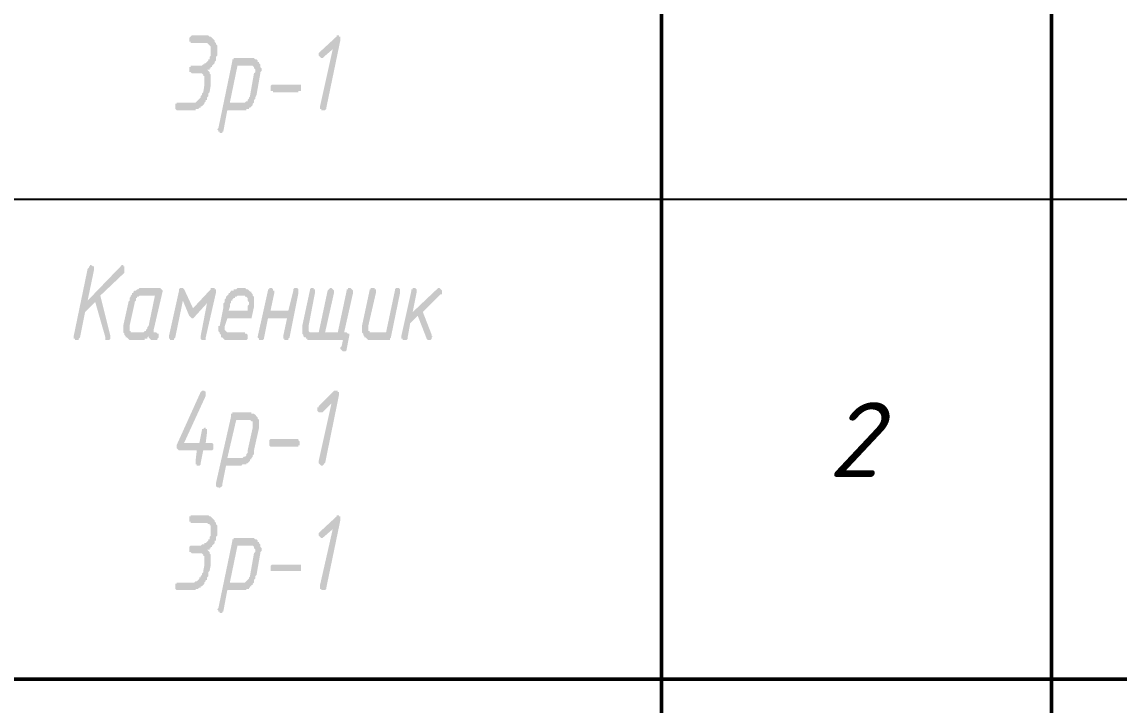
# Model space of a CAD drawing. Header units: millimetres. Extents: x 2279 to 5236, y 896 to 2828.
# Drawn here: x 5089.05 to 5125.62, y 1867.57 to 1890.35 of the extents above; entities that cross this region are included whole.
import ezdxf

# ---------------------------------------------------------------- set-up
doc = ezdxf.new("R2010")
doc.units = ezdxf.units.MM
doc.layers.add('PDF _!!ТОНКАЯ', color=7, linetype='Continuous')
doc.layers.add('PDF _Текст', color=7, linetype='Continuous')
doc.styles.add('PDF ISOCPEUR Italic', font='isocpeui.ttf')

msp = doc.modelspace()

# ---------------------------------------------------------------- hatches: boundary and pattern name
at = {"layer": 'PDF _!!ТОНКАЯ', "transparency": 33554559}
for points in [[(5095.218, 1888.763), (5095.26, 1888.72), (5095.26, 1888.72), (5095.303, 1888.678), (5095.303, 1888.678), (5095.303, 1888.636), (5095.345, 1888.593), (5095.345, 1888.551), (5095.345, 1888.509), (5095.345, 1888.466), (5095.345, 1888.424), (5095.345, 1888.424), (5095.345, 1888.382), (5095.345, 1888.339), (5095.345, 1888.297), (5095.345, 1888.255), (5095.303, 1888.001), (5095.26, 1887.958), (5095.26, 1887.958), (5095.26, 1887.916), (5095.26, 1887.874), (5095.218, 1887.831), (5095.218, 1887.789), (5095.218, 1887.747), (5095.176, 1887.747), (5095.176, 1887.704), (5095.133, 1887.662), (5095.133, 1887.662), (5095.133, 1887.62), (5095.091, 1887.577), (5095.091, 1887.577), (5095.049, 1887.535), (5095.006, 1887.535), (5095.006, 1887.493), (5094.964, 1887.493), (5094.964, 1887.493), (5094.922, 1887.45), (5094.922, 1887.45), (5094.879, 1887.45), (5094.837, 1887.45), (5094.837, 1887.408), (5094.795, 1887.408), (5094.752, 1887.408), (5094.752, 1887.408), (5094.71, 1887.408), (5094.668, 1887.408), (5094.625, 1887.408), (5094.625, 1887.408), (5094.244, 1887.408), (5094.202, 1887.408), (5094.202, 1887.408), (5094.16, 1887.45), (5094.16, 1887.45), (5094.16, 1887.493), (5094.16, 1887.535), (5094.16, 1887.577), (5094.16, 1887.577), (5094.16, 1887.62), (5094.202, 1887.62), (5094.202, 1887.662), (5094.244, 1887.662), (5094.668, 1887.662), (5094.71, 1887.662), (5094.752, 1887.662), (5094.795, 1887.662), (5094.795, 1887.662), (5094.837, 1887.662), (5094.879, 1887.704), (5094.879, 1887.704), (5094.922, 1887.747), (5094.922, 1887.747), (5094.964, 1887.789), (5094.964, 1887.789), (5095.006, 1887.831), (5095.006, 1887.874), (5095.049, 1887.916), (5095.049, 1887.916), (5095.049, 1887.958), (5095.091, 1888.001), (5095.091, 1888.001), (5095.133, 1888.255), (5095.133, 1888.297), (5095.133, 1888.339), (5095.133, 1888.382), (5095.133, 1888.424), (5095.133, 1888.466), (5095.133, 1888.466), (5095.133, 1888.509), (5095.133, 1888.551), (5095.091, 1888.551), (5095.091, 1888.593), (5095.091, 1888.593), (5095.049, 1888.636), (5095.006, 1888.636), (5095.006, 1888.636), (5094.964, 1888.636), (5094.922, 1888.636), (5094.922, 1888.636), (5094.71, 1888.636), (5094.71, 1888.636), (5094.668, 1888.678), (5094.625, 1888.678), (5094.625, 1888.72), (5094.625, 1888.72), (5094.625, 1888.763), (5094.625, 1888.805), (5094.625, 1888.847), (5094.668, 1888.847), (5094.668, 1888.89), (5094.71, 1888.89), (5094.71, 1888.89), (5094.964, 1888.89), (5095.006, 1888.89), (5095.006, 1888.89), (5095.049, 1888.89), (5095.091, 1888.932), (5095.091, 1888.932), (5095.133, 1888.932), (5095.133, 1888.974), (5095.176, 1888.974), (5095.218, 1889.017), (5095.218, 1889.017), (5095.26, 1889.059), (5095.26, 1889.101), (5095.303, 1889.101), (5095.303, 1889.144), (5095.303, 1889.186), (5095.345, 1889.228), (5095.345, 1889.228), (5095.345, 1889.271), (5095.345, 1889.313), (5095.345, 1889.355), (5095.345, 1889.398), (5095.345, 1889.44), (5095.345, 1889.44), (5095.345, 1889.482), (5095.345, 1889.525), (5095.345, 1889.525), (5095.303, 1889.567), (5095.303, 1889.567), (5095.26, 1889.609), (5095.26, 1889.609), (5095.218, 1889.652), (5095.176, 1889.652), (5095.176, 1889.652), (5095.133, 1889.652), (5095.133, 1889.652), (5094.71, 1889.652), (5094.71, 1889.652), (5094.668, 1889.652), (5094.668, 1889.694), (5094.625, 1889.694), (5094.625, 1889.736), (5094.625, 1889.779), (5094.625, 1889.821), (5094.625, 1889.821), (5094.668, 1889.863), (5094.668, 1889.863), (5094.71, 1889.906), (5094.71, 1889.906), (5095.176, 1889.906), (5095.218, 1889.906), (5095.218, 1889.906), (5095.26, 1889.906), (5095.303, 1889.863), (5095.303, 1889.863), (5095.345, 1889.863), (5095.387, 1889.821), (5095.387, 1889.821), (5095.43, 1889.779), (5095.43, 1889.779), (5095.472, 1889.736), (5095.472, 1889.736), (5095.472, 1889.694), (5095.514, 1889.652), (5095.514, 1889.652), (5095.514, 1889.609), (5095.557, 1889.567), (5095.557, 1889.525), (5095.557, 1889.482), (5095.557, 1889.44), (5095.557, 1889.398), (5095.557, 1889.398), (5095.557, 1889.355), (5095.557, 1889.313), (5095.557, 1889.271), (5095.557, 1889.271), (5095.557, 1889.228), (5095.514, 1889.186), (5095.514, 1889.144), (5095.514, 1889.101), (5095.514, 1889.059), (5095.472, 1889.017), (5095.472, 1889.017), (5095.472, 1888.974), (5095.43, 1888.932), (5095.43, 1888.932), (5095.387, 1888.89), (5095.387, 1888.847), (5095.345, 1888.847), (5095.345, 1888.805), (5095.303, 1888.805), (5095.303, 1888.763), (5095.26, 1888.763), (5095.26, 1888.763), (5095.218, 1888.763)], [(5099.409, 1889.44), (5099.113, 1889.186), (5099.07, 1889.144), (5099.07, 1889.144), (5099.028, 1889.144), (5099.028, 1889.144), (5098.986, 1889.186), (5098.986, 1889.186), (5098.943, 1889.228), (5098.943, 1889.271), (5098.943, 1889.271), (5098.943, 1889.313), (5098.986, 1889.355), (5098.986, 1889.355), (5099.536, 1889.863), (5099.536, 1889.906), (5099.578, 1889.906), (5099.578, 1889.906), (5099.621, 1889.906), (5099.621, 1889.863), (5099.663, 1889.863), (5099.663, 1889.821), (5099.663, 1889.821), (5099.663, 1889.779), (5099.663, 1889.736), (5099.663, 1889.736), (5099.197, 1887.493), (5099.197, 1887.45), (5099.155, 1887.408), (5099.155, 1887.408), (5099.113, 1887.408), (5099.113, 1887.408), (5099.07, 1887.408), (5099.028, 1887.408), (5099.028, 1887.45), (5098.986, 1887.45), (5098.986, 1887.493), (5098.986, 1887.535), (5098.986, 1887.535), (5098.986, 1887.535)], [(5098.266, 1888.001), (5097.419, 1888.001), (5097.419, 1888.043), (5097.377, 1888.043), (5097.335, 1888.043), (5097.335, 1888.085), (5097.335, 1888.128), (5097.335, 1888.128), (5097.335, 1888.17), (5097.335, 1888.212), (5097.377, 1888.255), (5097.377, 1888.255), (5097.419, 1888.255), (5097.419, 1888.255), (5098.266, 1888.255), (5098.308, 1888.255), (5098.308, 1888.255), (5098.351, 1888.255), (5098.351, 1888.212), (5098.351, 1888.17), (5098.351, 1888.128), (5098.351, 1888.128), (5098.351, 1888.085), (5098.351, 1888.043), (5098.308, 1888.043), (5098.266, 1888.043), (5098.266, 1888.001)], [(5091.492, 1881.015), (5091.154, 1880.677), (5090.984, 1879.83), (5090.942, 1879.788), (5090.942, 1879.745), (5090.9, 1879.745), (5090.9, 1879.745), (5090.857, 1879.745), (5090.857, 1879.745), (5090.815, 1879.745), (5090.815, 1879.788), (5090.773, 1879.788), (5090.773, 1879.83), (5090.773, 1879.83), (5090.773, 1879.872), (5090.773, 1879.872), (5091.238, 1882.116), (5091.281, 1882.158), (5091.281, 1882.201), (5091.323, 1882.201), (5091.323, 1882.243), (5091.365, 1882.243), (5091.365, 1882.243), (5091.408, 1882.201), (5091.45, 1882.201), (5091.45, 1882.158), (5091.45, 1882.158), (5091.45, 1882.116), (5091.45, 1882.074), (5091.45, 1882.074), (5091.238, 1881.058), (5092.339, 1882.201), (5092.339, 1882.201), (5092.381, 1882.243), (5092.381, 1882.243), (5092.424, 1882.243), (5092.424, 1882.201), (5092.466, 1882.201), (5092.466, 1882.158), (5092.466, 1882.158), (5092.466, 1882.116), (5092.466, 1882.074), (5092.466, 1882.031), (5092.466, 1881.989), (5091.662, 1881.227), (5092, 1879.872), (5092, 1879.872), (5092, 1879.872), (5092, 1879.83), (5092, 1879.788), (5091.958, 1879.745), (5091.958, 1879.745), (5091.916, 1879.745), (5091.916, 1879.745), (5091.873, 1879.745), (5091.831, 1879.745), (5091.831, 1879.788), (5091.831, 1879.788), (5091.831, 1879.83)], [(5095.218, 1880.973), (5094.795, 1880.507), (5094.795, 1880.507), (5094.752, 1880.465), (5094.71, 1880.465), (5094.71, 1880.465), (5094.668, 1880.507), (5094.668, 1880.507), (5094.625, 1880.55), (5094.414, 1881.058), (5094.16, 1879.83), (5094.117, 1879.788), (5094.117, 1879.745), (5094.117, 1879.745), (5094.075, 1879.745), (5094.033, 1879.745), (5094.033, 1879.745), (5093.99, 1879.745), (5093.99, 1879.788), (5093.948, 1879.788), (5093.948, 1879.83), (5093.948, 1879.83), (5093.948, 1879.872), (5093.948, 1879.872), (5094.287, 1881.396), (5094.287, 1881.439), (5094.287, 1881.439), (5094.329, 1881.481), (5094.371, 1881.481), (5094.371, 1881.481), (5094.414, 1881.481), (5094.414, 1881.481), (5094.456, 1881.439), (5094.456, 1881.439), (5094.752, 1880.804), (5095.345, 1881.439), (5095.345, 1881.481), (5095.387, 1881.481), (5095.387, 1881.481), (5095.43, 1881.481), (5095.472, 1881.481), (5095.472, 1881.439), (5095.514, 1881.439), (5095.514, 1881.396), (5095.514, 1881.354), (5095.514, 1881.312), (5095.514, 1881.312), (5095.176, 1879.83), (5095.176, 1879.788), (5095.176, 1879.745), (5095.133, 1879.745), (5095.091, 1879.745), (5095.091, 1879.745), (5095.049, 1879.745), (5095.049, 1879.745), (5095.006, 1879.788), (5095.006, 1879.788), (5095.006, 1879.83), (5095.006, 1879.83), (5095.006, 1879.872), (5095.006, 1879.872)], [(5097.885, 1880.465), (5097.25, 1880.465), (5097.123, 1879.83), (5097.123, 1879.788), (5097.081, 1879.745), (5097.081, 1879.745), (5097.038, 1879.745), (5097.038, 1879.745), (5096.996, 1879.745), (5096.954, 1879.745), (5096.954, 1879.788), (5096.954, 1879.788), (5096.911, 1879.83), (5096.911, 1879.83), (5096.911, 1879.872), (5096.911, 1879.872), (5097.25, 1881.396), (5097.25, 1881.439), (5097.292, 1881.439), (5097.292, 1881.481), (5097.335, 1881.481), (5097.335, 1881.481), (5097.377, 1881.481), (5097.419, 1881.439), (5097.419, 1881.439), (5097.419, 1881.396), (5097.462, 1881.396), (5097.462, 1881.354), (5097.462, 1881.312), (5097.462, 1881.312), (5097.335, 1880.719), (5097.927, 1880.719), (5098.097, 1881.396), (5098.097, 1881.439), (5098.097, 1881.439), (5098.139, 1881.481), (5098.139, 1881.481), (5098.181, 1881.481), (5098.224, 1881.481), (5098.224, 1881.481), (5098.266, 1881.439), (5098.266, 1881.439), (5098.266, 1881.396), (5098.266, 1881.354), (5098.266, 1881.312), (5098.266, 1881.312), (5097.97, 1879.83), (5097.927, 1879.788), (5097.927, 1879.745), (5097.885, 1879.745), (5097.885, 1879.745), (5097.843, 1879.745), (5097.843, 1879.745), (5097.8, 1879.745), (5097.8, 1879.788), (5097.758, 1879.788), (5097.758, 1879.83), (5097.758, 1879.83), (5097.758, 1879.872), (5097.758, 1879.872)], [(5099.748, 1879.745), (5098.689, 1879.745), (5098.647, 1879.745), (5098.647, 1879.745), (5098.605, 1879.745), (5098.562, 1879.745), (5098.562, 1879.788), (5098.52, 1879.788), (5098.52, 1879.83), (5098.478, 1879.83), (5098.478, 1879.83), (5098.435, 1879.872), (5098.435, 1879.915), (5098.435, 1879.915), (5098.393, 1879.957), (5098.393, 1879.999), (5098.393, 1880.042), (5098.393, 1880.084), (5098.393, 1880.126), (5098.393, 1880.126), (5098.393, 1880.169), (5098.393, 1880.211), (5098.393, 1880.211), (5098.647, 1881.396), (5098.647, 1881.439), (5098.647, 1881.439), (5098.689, 1881.481), (5098.732, 1881.481), (5098.732, 1881.481), (5098.774, 1881.481), (5098.774, 1881.439), (5098.816, 1881.439), (5098.816, 1881.396), (5098.816, 1881.396), (5098.816, 1881.354), (5098.816, 1881.312), (5098.816, 1881.312), (5098.605, 1880.211), (5098.605, 1880.211), (5098.605, 1880.169), (5098.605, 1880.126), (5098.605, 1880.084), (5098.605, 1880.084), (5098.605, 1880.042), (5098.605, 1880.042), (5098.647, 1879.999), (5098.689, 1879.999), (5098.689, 1879.999), (5098.732, 1879.999), (5098.732, 1879.999), (5098.943, 1879.999), (5099.24, 1881.396), (5099.282, 1881.439), (5099.282, 1881.439), (5099.324, 1881.481), (5099.324, 1881.481), (5099.367, 1881.481), (5099.367, 1881.481), (5099.409, 1881.439), (5099.409, 1881.439), (5099.451, 1881.396), (5099.451, 1881.396), (5099.451, 1881.354), (5099.451, 1881.312), (5099.451, 1881.312), (5099.155, 1879.999), (5099.578, 1879.999), (5099.875, 1881.396), (5099.875, 1881.439), (5099.917, 1881.439), (5099.917, 1881.481), (5099.959, 1881.481), (5099.959, 1881.481), (5100.002, 1881.481), (5100.044, 1881.439), (5100.044, 1881.439), (5100.086, 1881.396), (5100.086, 1881.396), (5100.086, 1881.354), (5100.086, 1881.312), (5100.086, 1881.312), (5099.79, 1879.999), (5099.875, 1879.999), (5099.917, 1879.957), (5099.959, 1879.957), (5099.959, 1879.957), (5099.959, 1879.915), (5099.959, 1879.872), (5099.959, 1879.872), (5099.875, 1879.449), (5099.875, 1879.407), (5099.832, 1879.364), (5099.832, 1879.364), (5099.79, 1879.364), (5099.79, 1879.364), (5099.748, 1879.364), (5099.748, 1879.364), (5099.705, 1879.407), (5099.705, 1879.407), (5099.663, 1879.449), (5099.663, 1879.491), (5099.705, 1879.534), (5099.705, 1879.534)], [(5101.483, 1881.396), (5101.483, 1881.439), (5101.483, 1881.439), (5101.526, 1881.481), (5101.568, 1881.481), (5101.568, 1881.481), (5101.61, 1881.481), (5101.61, 1881.481), (5101.653, 1881.439), (5101.653, 1881.439), (5101.653, 1881.396), (5101.653, 1881.354), (5101.653, 1881.312), (5101.653, 1881.312), (5101.356, 1879.872), (5101.356, 1879.83), (5101.314, 1879.788), (5101.314, 1879.745), (5101.272, 1879.745), (5101.272, 1879.745), (5101.229, 1879.745), (5101.229, 1879.745), (5100.721, 1879.745), (5100.679, 1879.745), (5100.637, 1879.745), (5100.594, 1879.745), (5100.594, 1879.745), (5100.552, 1879.788), (5100.552, 1879.788), (5100.51, 1879.83), (5100.467, 1879.83), (5100.467, 1879.83), (5100.467, 1879.872), (5100.425, 1879.915), (5100.425, 1879.957), (5100.425, 1879.957), (5100.383, 1879.999), (5100.383, 1880.042), (5100.383, 1880.084), (5100.383, 1880.126), (5100.383, 1880.126), (5100.383, 1880.169), (5100.383, 1880.211), (5100.383, 1880.211), (5100.637, 1881.396), (5100.637, 1881.439), (5100.679, 1881.439), (5100.679, 1881.481), (5100.721, 1881.481), (5100.721, 1881.481), (5100.764, 1881.481), (5100.806, 1881.481), (5100.806, 1881.439), (5100.848, 1881.439), (5100.848, 1881.396), (5100.848, 1881.354), (5100.848, 1881.312), (5100.848, 1881.312), (5100.594, 1880.211), (5100.594, 1880.169), (5100.594, 1880.169), (5100.594, 1880.126), (5100.594, 1880.084), (5100.594, 1880.084), (5100.594, 1880.042), (5100.637, 1880.042), (5100.637, 1879.999), (5100.679, 1879.999), (5100.721, 1879.999), (5100.721, 1879.999), (5100.764, 1879.999), (5101.187, 1879.999)], [(5102.245, 1880.55), (5101.991, 1880.296), (5101.907, 1879.83), (5101.907, 1879.788), (5101.864, 1879.745), (5101.864, 1879.745), (5101.822, 1879.745), (5101.822, 1879.745), (5101.78, 1879.745), (5101.737, 1879.745), (5101.737, 1879.788), (5101.695, 1879.788), (5101.695, 1879.83), (5101.695, 1879.83), (5101.695, 1879.872), (5101.695, 1879.872), (5102.034, 1881.396), (5102.034, 1881.439), (5102.076, 1881.439), (5102.076, 1881.481), (5102.118, 1881.481), (5102.118, 1881.481), (5102.161, 1881.481), (5102.161, 1881.481), (5102.203, 1881.439), (5102.203, 1881.439), (5102.203, 1881.396), (5102.203, 1881.354), (5102.203, 1881.312), (5102.203, 1881.312), (5102.076, 1880.677), (5102.881, 1881.439), (5102.923, 1881.481), (5102.965, 1881.481), (5102.965, 1881.481), (5102.965, 1881.481), (5103.008, 1881.439), (5103.008, 1881.439), (5103.05, 1881.396), (5103.05, 1881.396), (5103.05, 1881.354), (5103.05, 1881.312), (5103.05, 1881.269), (5103.008, 1881.269), (5103.008, 1881.269), (5102.415, 1880.677), (5102.711, 1879.915), (5102.711, 1879.872), (5102.753, 1879.872), (5102.711, 1879.83), (5102.711, 1879.788), (5102.711, 1879.788), (5102.669, 1879.745), (5102.669, 1879.745), (5102.626, 1879.745), (5102.584, 1879.745), (5102.584, 1879.745), (5102.542, 1879.788), (5102.542, 1879.788)], [(5095.176, 1876.316), (5095.345, 1876.316), (5095.387, 1876.316), (5095.387, 1876.316), (5095.43, 1876.274), (5095.43, 1876.274), (5095.43, 1876.232), (5095.43, 1876.189), (5095.43, 1876.147), (5095.43, 1876.105), (5095.43, 1876.105), (5095.387, 1876.062), (5095.345, 1876.062), (5095.345, 1876.062), (5095.091, 1876.062), (5095.006, 1875.639), (5095.006, 1875.639), (5095.006, 1875.597), (5094.964, 1875.554), (5094.922, 1875.554), (5094.922, 1875.554), (5094.879, 1875.554), (5094.879, 1875.597), (5094.837, 1875.597), (5094.837, 1875.639), (5094.837, 1875.639), (5094.837, 1875.681), (5094.837, 1875.724), (5094.837, 1875.724), (5094.879, 1876.062), (5094.287, 1876.062), (5094.287, 1876.062), (5094.244, 1876.105), (5094.244, 1876.105), (5094.202, 1876.147), (5094.202, 1876.147), (5094.202, 1876.189), (5094.202, 1876.232), (5094.202, 1876.232), (5095.006, 1878.01), (5095.006, 1878.01), (5095.049, 1878.052), (5095.091, 1878.052), (5095.091, 1878.052), (5095.133, 1878.052), (5095.133, 1878.052), (5095.176, 1878.01), (5095.176, 1878.01), (5095.176, 1877.967), (5095.176, 1877.925), (5095.176, 1877.883), (5095.176, 1877.883), (5094.456, 1876.316), (5094.964, 1876.316), (5095.049, 1876.74), (5095.049, 1876.74), (5095.049, 1876.782), (5095.091, 1876.782), (5095.133, 1876.824), (5095.133, 1876.824), (5095.176, 1876.824), (5095.176, 1876.782), (5095.218, 1876.782), (5095.218, 1876.74), (5095.218, 1876.74), (5095.218, 1876.697), (5095.218, 1876.655), (5095.218, 1876.655)], [(5099.367, 1877.629), (5099.07, 1877.332), (5099.028, 1877.332), (5098.986, 1877.332), (5098.986, 1877.332), (5098.943, 1877.332), (5098.943, 1877.332), (5098.901, 1877.375), (5098.901, 1877.375), (5098.901, 1877.417), (5098.901, 1877.459), (5098.901, 1877.502), (5098.943, 1877.502), (5098.943, 1877.544), (5099.451, 1878.052), (5099.494, 1878.052), (5099.536, 1878.052), (5099.536, 1878.052), (5099.536, 1878.052), (5099.578, 1878.052), (5099.578, 1878.01), (5099.621, 1878.01), (5099.621, 1877.967), (5099.621, 1877.925), (5099.621, 1877.925), (5099.621, 1877.925), (5099.155, 1875.639), (5099.113, 1875.639), (5099.113, 1875.597), (5099.07, 1875.554), (5099.07, 1875.554), (5099.028, 1875.554), (5099.028, 1875.554), (5098.986, 1875.597), (5098.986, 1875.597), (5098.943, 1875.639), (5098.943, 1875.681), (5098.943, 1875.681), (5098.943, 1875.724), (5098.943, 1875.724)], [(5098.224, 1876.189), (5097.377, 1876.189), (5097.335, 1876.189), (5097.335, 1876.189), (5097.292, 1876.232), (5097.292, 1876.232), (5097.292, 1876.274), (5097.292, 1876.316), (5097.292, 1876.359), (5097.292, 1876.401), (5097.292, 1876.401), (5097.335, 1876.443), (5097.335, 1876.443), (5097.377, 1876.443), (5098.224, 1876.443), (5098.224, 1876.443), (5098.266, 1876.443), (5098.266, 1876.401), (5098.308, 1876.359), (5098.308, 1876.359), (5098.308, 1876.316), (5098.308, 1876.274), (5098.308, 1876.232), (5098.266, 1876.232), (5098.266, 1876.189), (5098.224, 1876.189), (5098.224, 1876.189)], [(5095.218, 1872.76), (5095.26, 1872.718), (5095.26, 1872.718), (5095.303, 1872.675), (5095.303, 1872.675), (5095.303, 1872.633), (5095.345, 1872.591), (5095.345, 1872.548), (5095.345, 1872.548), (5095.345, 1872.506), (5095.345, 1872.421), (5095.345, 1872.421), (5095.345, 1872.379), (5095.345, 1872.337), (5095.345, 1872.294), (5095.345, 1872.252), (5095.303, 1872.04), (5095.26, 1871.998), (5095.26, 1871.956), (5095.26, 1871.913), (5095.26, 1871.871), (5095.218, 1871.829), (5095.218, 1871.786), (5095.218, 1871.744), (5095.176, 1871.744), (5095.176, 1871.702), (5095.133, 1871.659), (5095.133, 1871.659), (5095.133, 1871.617), (5095.091, 1871.575), (5095.091, 1871.575), (5095.049, 1871.532), (5095.006, 1871.532), (5095.006, 1871.49), (5094.964, 1871.49), (5094.964, 1871.49), (5094.922, 1871.448), (5094.922, 1871.448), (5094.879, 1871.448), (5094.837, 1871.448), (5094.837, 1871.405), (5094.795, 1871.405), (5094.752, 1871.405), (5094.752, 1871.405), (5094.71, 1871.405), (5094.668, 1871.405), (5094.625, 1871.405), (5094.625, 1871.405), (5094.244, 1871.405), (5094.202, 1871.405), (5094.202, 1871.405), (5094.16, 1871.448), (5094.16, 1871.448), (5094.16, 1871.49), (5094.16, 1871.532), (5094.16, 1871.575), (5094.16, 1871.575), (5094.16, 1871.617), (5094.202, 1871.617), (5094.202, 1871.659), (5094.244, 1871.659), (5094.668, 1871.659), (5094.71, 1871.659), (5094.752, 1871.659), (5094.795, 1871.659), (5094.795, 1871.659), (5094.837, 1871.702), (5094.879, 1871.702), (5094.879, 1871.702), (5094.922, 1871.744), (5094.922, 1871.744), (5094.964, 1871.786), (5094.964, 1871.829), (5095.006, 1871.829), (5095.006, 1871.871), (5095.049, 1871.913), (5095.049, 1871.913), (5095.049, 1871.956), (5095.091, 1871.998), (5095.091, 1872.04), (5095.133, 1872.252), (5095.133, 1872.294), (5095.133, 1872.337), (5095.133, 1872.379), (5095.133, 1872.421), (5095.133, 1872.464), (5095.133, 1872.464), (5095.133, 1872.506), (5095.133, 1872.548), (5095.091, 1872.548), (5095.091, 1872.591), (5095.091, 1872.591), (5095.049, 1872.633), (5095.006, 1872.633), (5095.006, 1872.633), (5094.964, 1872.633), (5094.922, 1872.633), (5094.922, 1872.633), (5094.71, 1872.633), (5094.71, 1872.633), (5094.668, 1872.675), (5094.625, 1872.675), (5094.625, 1872.718), (5094.625, 1872.718), (5094.625, 1872.76), (5094.625, 1872.802), (5094.625, 1872.845), (5094.668, 1872.887), (5094.668, 1872.887), (5094.71, 1872.887), (5094.71, 1872.887), (5094.964, 1872.887), (5095.006, 1872.887), (5095.006, 1872.887), (5095.049, 1872.929), (5095.091, 1872.929), (5095.091, 1872.929), (5095.133, 1872.929), (5095.133, 1872.972), (5095.176, 1872.972), (5095.218, 1873.014), (5095.218, 1873.014), (5095.26, 1873.056), (5095.26, 1873.099), (5095.303, 1873.099), (5095.303, 1873.141), (5095.303, 1873.183), (5095.345, 1873.226), (5095.345, 1873.268), (5095.345, 1873.268), (5095.345, 1873.31), (5095.345, 1873.353), (5095.345, 1873.395), (5095.345, 1873.437), (5095.345, 1873.437), (5095.345, 1873.48), (5095.345, 1873.522), (5095.345, 1873.564), (5095.303, 1873.564), (5095.303, 1873.607), (5095.26, 1873.607), (5095.26, 1873.607), (5095.218, 1873.649), (5095.176, 1873.649), (5095.176, 1873.649), (5095.133, 1873.649), (5095.133, 1873.649), (5094.71, 1873.649), (5094.71, 1873.649), (5094.668, 1873.649), (5094.668, 1873.691), (5094.625, 1873.691), (5094.625, 1873.734), (5094.625, 1873.776), (5094.625, 1873.818), (5094.625, 1873.861), (5094.668, 1873.861), (5094.668, 1873.903), (5094.71, 1873.903), (5094.71, 1873.903), (5095.176, 1873.903), (5095.218, 1873.903), (5095.218, 1873.903), (5095.26, 1873.903), (5095.303, 1873.861), (5095.303, 1873.861), (5095.345, 1873.861), (5095.387, 1873.818), (5095.387, 1873.818), (5095.43, 1873.776), (5095.43, 1873.776), (5095.472, 1873.734), (5095.472, 1873.734), (5095.472, 1873.691), (5095.514, 1873.649), (5095.514, 1873.649), (5095.514, 1873.607), (5095.557, 1873.564), (5095.557, 1873.522), (5095.557, 1873.48), (5095.557, 1873.437), (5095.557, 1873.395), (5095.557, 1873.395), (5095.557, 1873.353), (5095.557, 1873.31), (5095.557, 1873.268), (5095.557, 1873.268), (5095.557, 1873.226), (5095.514, 1873.183), (5095.514, 1873.141), (5095.514, 1873.099), (5095.514, 1873.056), (5095.472, 1873.056), (5095.472, 1873.014), (5095.472, 1872.972), (5095.43, 1872.929), (5095.43, 1872.929), (5095.387, 1872.887), (5095.387, 1872.845), (5095.345, 1872.845), (5095.345, 1872.802), (5095.303, 1872.802), (5095.303, 1872.76), (5095.26, 1872.76), (5095.26, 1872.76), (5095.218, 1872.76)], [(5099.409, 1873.437), (5099.113, 1873.183), (5099.07, 1873.141), (5099.07, 1873.141), (5099.028, 1873.141), (5099.028, 1873.141), (5098.986, 1873.183), (5098.986, 1873.183), (5098.943, 1873.226), (5098.943, 1873.268), (5098.943, 1873.268), (5098.943, 1873.31), (5098.986, 1873.353), (5098.986, 1873.353), (5099.536, 1873.861), (5099.536, 1873.903), (5099.578, 1873.903), (5099.578, 1873.903), (5099.621, 1873.903), (5099.621, 1873.861), (5099.663, 1873.861), (5099.663, 1873.818), (5099.663, 1873.818), (5099.663, 1873.776), (5099.663, 1873.734), (5099.663, 1873.734), (5099.197, 1871.49), (5099.197, 1871.448), (5099.155, 1871.405), (5099.155, 1871.405), (5099.113, 1871.405), (5099.113, 1871.405), (5099.07, 1871.405), (5099.028, 1871.405), (5099.028, 1871.448), (5098.986, 1871.448), (5098.986, 1871.49), (5098.986, 1871.532), (5098.986, 1871.575), (5098.986, 1871.575)], [(5098.266, 1872.04), (5097.419, 1872.04), (5097.419, 1872.04), (5097.377, 1872.04), (5097.335, 1872.04), (5097.335, 1872.083), (5097.335, 1872.125), (5097.335, 1872.167), (5097.335, 1872.167), (5097.335, 1872.21), (5097.377, 1872.252), (5097.377, 1872.252), (5097.419, 1872.252), (5097.419, 1872.252), (5098.266, 1872.252), (5098.308, 1872.252), (5098.308, 1872.252), (5098.351, 1872.252), (5098.351, 1872.21), (5098.351, 1872.167), (5098.351, 1872.167), (5098.351, 1872.125), (5098.351, 1872.083), (5098.351, 1872.04), (5098.308, 1872.04), (5098.266, 1872.04), (5098.266, 1872.04)]]:
    msp.add_hatch(color=256, dxfattribs=at).paths.add_polyline_path(points)
h = msp.add_hatch(color=256, dxfattribs=at)
h.paths.add_polyline_path([(5096.065, 1889.059), (5096.065, 1889.101), (5096.107, 1889.101), (5096.107, 1889.144), (5096.149, 1889.144), (5096.149, 1889.144), (5096.7, 1889.144), (5096.742, 1889.144), (5096.784, 1889.144), (5096.784, 1889.144), (5096.827, 1889.101), (5096.869, 1889.101), (5096.869, 1889.101), (5096.911, 1889.059), (5096.911, 1889.017), (5096.911, 1889.017), (5096.954, 1889.017), (5096.954, 1888.974), (5096.996, 1888.932), (5096.996, 1888.89), (5096.996, 1888.89), (5096.996, 1888.847), (5097.038, 1888.805), (5097.038, 1888.763), (5097.038, 1888.763), (5097.038, 1888.72), (5096.996, 1888.678), (5096.996, 1888.636), (5096.869, 1887.916), (5096.827, 1887.831), (5096.827, 1887.831), (5096.827, 1887.789), (5096.784, 1887.747), (5096.784, 1887.704), (5096.784, 1887.662), (5096.742, 1887.62), (5096.742, 1887.62), (5096.742, 1887.577), (5096.7, 1887.535), (5096.7, 1887.535), (5096.657, 1887.493), (5096.657, 1887.493), (5096.615, 1887.493), (5096.615, 1887.45), (5096.573, 1887.45), (5096.53, 1887.45), (5096.53, 1887.408), (5096.488, 1887.408), (5096.446, 1887.408), (5096.446, 1887.408), (5096.403, 1887.408), (5096.361, 1887.408), (5096.319, 1887.408), (5095.895, 1887.408), (5095.768, 1886.731), (5095.768, 1886.688), (5095.726, 1886.688), (5095.726, 1886.646), (5095.684, 1886.646), (5095.684, 1886.646), (5095.641, 1886.646), (5095.641, 1886.688), (5095.599, 1886.688), (5095.599, 1886.731), (5095.599, 1886.731), (5095.557, 1886.773), (5095.599, 1886.815), (5095.599, 1886.815)], flags=0)
h.paths.add_polyline_path([(5096.234, 1888.89), (5095.98, 1887.662), (5096.403, 1887.662), (5096.403, 1887.662), (5096.446, 1887.662), (5096.488, 1887.662), (5096.488, 1887.662), (5096.53, 1887.704), (5096.53, 1887.704), (5096.573, 1887.704), (5096.573, 1887.747), (5096.615, 1887.789), (5096.615, 1887.789), (5096.615, 1887.831), (5096.657, 1887.874), (5096.657, 1887.916), (5096.784, 1888.636), (5096.827, 1888.678), (5096.827, 1888.72), (5096.827, 1888.72), (5096.827, 1888.763), (5096.784, 1888.805), (5096.784, 1888.847), (5096.784, 1888.847), (5096.742, 1888.89), (5096.742, 1888.89), (5096.7, 1888.89), (5096.657, 1888.89), (5096.657, 1888.89)], flags=0)
h = msp.add_hatch(color=256, dxfattribs=at)
h.paths.add_polyline_path([(5092.805, 1879.999), (5093.017, 1879.999), (5093.017, 1879.999), (5093.059, 1879.999), (5093.101, 1879.999), (5093.101, 1879.999), (5093.144, 1880.042), (5093.186, 1880.042), (5093.186, 1880.084), (5093.228, 1880.126), (5093.228, 1880.126), (5093.228, 1880.169), (5093.271, 1880.211), (5093.271, 1880.211), (5093.482, 1881.227), (5093.059, 1881.227), (5093.017, 1881.227), (5093.017, 1881.227), (5092.974, 1881.227), (5092.932, 1881.185), (5092.932, 1881.185), (5092.89, 1881.185), (5092.89, 1881.142), (5092.847, 1881.142), (5092.847, 1881.1), (5092.847, 1881.058), (5092.805, 1881.015), (5092.805, 1881.015), (5092.805, 1880.973), (5092.636, 1880.211), (5092.636, 1880.169), (5092.636, 1880.169), (5092.636, 1880.126), (5092.636, 1880.084), (5092.636, 1880.084), (5092.636, 1880.042), (5092.678, 1880.042), (5092.678, 1879.999), (5092.72, 1879.999), (5092.763, 1879.999), (5092.763, 1879.999), (5092.805, 1879.999)], flags=0)
h.paths.add_polyline_path([(5092.763, 1879.745), (5092.72, 1879.745), (5092.678, 1879.745), (5092.636, 1879.745), (5092.636, 1879.745), (5092.593, 1879.788), (5092.593, 1879.788), (5092.551, 1879.83), (5092.509, 1879.83), (5092.509, 1879.83), (5092.509, 1879.872), (5092.466, 1879.915), (5092.466, 1879.915), (5092.466, 1879.957), (5092.424, 1879.999), (5092.424, 1880.042), (5092.424, 1880.084), (5092.424, 1880.126), (5092.424, 1880.126), (5092.424, 1880.169), (5092.424, 1880.211), (5092.424, 1880.211), (5092.593, 1880.973), (5092.593, 1881.015), (5092.636, 1881.058), (5092.636, 1881.1), (5092.636, 1881.142), (5092.678, 1881.185), (5092.678, 1881.227), (5092.678, 1881.227), (5092.72, 1881.269), (5092.72, 1881.312), (5092.763, 1881.312), (5092.763, 1881.354), (5092.763, 1881.354), (5092.763, 1881.354), (5092.805, 1881.396), (5092.805, 1881.396), (5092.847, 1881.396), (5092.89, 1881.439), (5092.89, 1881.439), (5092.932, 1881.439), (5092.974, 1881.481), (5092.974, 1881.481), (5093.017, 1881.481), (5093.059, 1881.481), (5093.101, 1881.481), (5093.101, 1881.481), (5093.652, 1881.481), (5093.652, 1881.481), (5093.694, 1881.439), (5093.694, 1881.439), (5093.736, 1881.396), (5093.736, 1881.396), (5093.736, 1881.354), (5093.44, 1880.084), (5093.44, 1880.084), (5093.44, 1880.084), (5093.44, 1880.042), (5093.44, 1879.999), (5093.482, 1879.999), (5093.525, 1879.999), (5093.525, 1879.999), (5093.567, 1879.957), (5093.567, 1879.957), (5093.609, 1879.957), (5093.609, 1879.915), (5093.609, 1879.872), (5093.609, 1879.872), (5093.609, 1879.83), (5093.567, 1879.788), (5093.567, 1879.745), (5093.525, 1879.745), (5093.525, 1879.745), (5093.482, 1879.745), (5093.482, 1879.745), (5093.44, 1879.745), (5093.398, 1879.745), (5093.355, 1879.745), (5093.355, 1879.745), (5093.313, 1879.788), (5093.313, 1879.788), (5093.271, 1879.83), (5093.271, 1879.83), (5093.271, 1879.872), (5093.228, 1879.83), (5093.228, 1879.83), (5093.228, 1879.788), (5093.186, 1879.788), (5093.144, 1879.788), (5093.144, 1879.745), (5093.101, 1879.745), (5093.059, 1879.745), (5093.059, 1879.745), (5093.017, 1879.745), (5092.974, 1879.745), (5092.932, 1879.745)], flags=0)
h = msp.add_hatch(color=256, dxfattribs=at)
h.paths.add_polyline_path([(5096.573, 1880.846), (5096.573, 1880.888), (5096.615, 1880.931), (5096.615, 1880.973), (5096.615, 1880.973), (5096.615, 1881.015), (5096.573, 1881.058), (5096.573, 1881.1), (5096.573, 1881.1), (5096.573, 1881.142), (5096.53, 1881.185), (5096.53, 1881.185), (5096.488, 1881.185), (5096.488, 1881.227), (5096.446, 1881.227), (5096.403, 1881.227), (5096.361, 1881.227), (5096.361, 1881.227), (5096.319, 1881.227), (5096.276, 1881.227), (5096.276, 1881.227), (5096.234, 1881.227), (5096.192, 1881.185), (5096.192, 1881.185), (5096.149, 1881.185), (5096.149, 1881.142), (5096.107, 1881.142), (5096.107, 1881.142), (5096.065, 1881.1), (5096.065, 1881.058), (5096.022, 1881.058), (5096.022, 1881.015), (5096.022, 1880.973), (5095.98, 1880.973), (5095.98, 1880.931), (5095.98, 1880.888), (5095.98, 1880.846), (5095.938, 1880.719), (5096.573, 1880.719)], flags=0)
h.paths.add_polyline_path([(5096.784, 1880.846), (5096.7, 1880.465), (5095.895, 1880.465), (5095.811, 1880.211), (5095.811, 1880.169), (5095.811, 1880.169), (5095.811, 1880.126), (5095.811, 1880.084), (5095.811, 1880.084), (5095.853, 1880.042), (5095.853, 1880.042), (5095.895, 1879.999), (5095.895, 1879.999), (5095.938, 1879.999), (5095.98, 1879.999), (5095.98, 1879.999), (5096.488, 1879.999), (5096.488, 1879.957), (5096.53, 1879.957), (5096.53, 1879.957), (5096.573, 1879.915), (5096.573, 1879.872), (5096.573, 1879.872), (5096.573, 1879.83), (5096.573, 1879.788), (5096.53, 1879.745), (5096.53, 1879.745), (5096.488, 1879.745), (5096.488, 1879.745), (5095.938, 1879.745), (5095.895, 1879.745), (5095.853, 1879.745), (5095.853, 1879.745), (5095.811, 1879.745), (5095.768, 1879.788), (5095.768, 1879.788), (5095.726, 1879.83), (5095.726, 1879.83), (5095.684, 1879.83), (5095.684, 1879.872), (5095.684, 1879.915), (5095.641, 1879.957), (5095.641, 1879.957), (5095.641, 1879.999), (5095.599, 1880.042), (5095.599, 1880.084), (5095.599, 1880.126), (5095.599, 1880.126), (5095.599, 1880.169), (5095.599, 1880.211), (5095.641, 1880.211), (5095.768, 1880.846), (5095.768, 1880.888), (5095.768, 1880.931), (5095.768, 1880.973), (5095.811, 1881.015), (5095.811, 1881.058), (5095.811, 1881.1), (5095.853, 1881.142), (5095.853, 1881.142), (5095.853, 1881.185), (5095.895, 1881.227), (5095.895, 1881.227), (5095.938, 1881.269), (5095.938, 1881.312), (5095.98, 1881.312), (5095.98, 1881.354), (5095.98, 1881.354), (5096.022, 1881.354), (5096.022, 1881.396), (5096.065, 1881.396), (5096.107, 1881.396), (5096.107, 1881.439), (5096.149, 1881.439), (5096.192, 1881.439), (5096.192, 1881.439), (5096.234, 1881.481), (5096.276, 1881.481), (5096.319, 1881.481), (5096.319, 1881.481), (5096.361, 1881.481), (5096.403, 1881.481), (5096.446, 1881.481), (5096.488, 1881.481), (5096.488, 1881.481), (5096.53, 1881.439), (5096.573, 1881.439), (5096.573, 1881.439), (5096.615, 1881.396), (5096.615, 1881.396), (5096.657, 1881.354), (5096.7, 1881.354), (5096.7, 1881.354), (5096.7, 1881.312), (5096.742, 1881.269), (5096.742, 1881.269), (5096.742, 1881.227), (5096.784, 1881.185), (5096.784, 1881.142), (5096.784, 1881.1), (5096.784, 1881.058), (5096.784, 1881.058), (5096.784, 1881.015), (5096.784, 1880.973), (5096.784, 1880.931), (5096.784, 1880.931), (5096.784, 1880.888), (5096.784, 1880.846)], flags=0)
h = msp.add_hatch(color=256, dxfattribs=at)
h.paths.add_polyline_path([(5096.022, 1877.205), (5096.022, 1877.248), (5096.022, 1877.29), (5096.065, 1877.29), (5096.065, 1877.332), (5096.107, 1877.332), (5096.657, 1877.332), (5096.7, 1877.332), (5096.7, 1877.29), (5096.742, 1877.29), (5096.784, 1877.29), (5096.784, 1877.29), (5096.827, 1877.248), (5096.827, 1877.248), (5096.869, 1877.205), (5096.869, 1877.205), (5096.911, 1877.163), (5096.911, 1877.121), (5096.911, 1877.121), (5096.954, 1877.078), (5096.954, 1877.036), (5096.954, 1876.994), (5096.954, 1876.951), (5096.954, 1876.909), (5096.954, 1876.909), (5096.954, 1876.867), (5096.954, 1876.824), (5096.954, 1876.824), (5096.784, 1876.062), (5096.784, 1876.02), (5096.784, 1875.978), (5096.784, 1875.935), (5096.742, 1875.893), (5096.742, 1875.851), (5096.742, 1875.851), (5096.7, 1875.808), (5096.7, 1875.766), (5096.657, 1875.766), (5096.657, 1875.724), (5096.615, 1875.681), (5096.615, 1875.681), (5096.615, 1875.681), (5096.573, 1875.639), (5096.53, 1875.639), (5096.53, 1875.597), (5096.488, 1875.597), (5096.488, 1875.597), (5096.446, 1875.597), (5096.403, 1875.597), (5096.361, 1875.554), (5096.361, 1875.554), (5096.319, 1875.554), (5096.276, 1875.554), (5095.853, 1875.554), (5095.726, 1874.919), (5095.726, 1874.877), (5095.684, 1874.835), (5095.684, 1874.835), (5095.641, 1874.835), (5095.641, 1874.792), (5095.599, 1874.835), (5095.557, 1874.835), (5095.557, 1874.835), (5095.514, 1874.877), (5095.514, 1874.919), (5095.514, 1874.919), (5095.514, 1874.962), (5095.514, 1874.962)], flags=0)
h.paths.add_polyline_path([(5096.192, 1877.078), (5095.895, 1875.808), (5096.319, 1875.808), (5096.361, 1875.808), (5096.403, 1875.808), (5096.403, 1875.808), (5096.446, 1875.851), (5096.488, 1875.851), (5096.488, 1875.851), (5096.53, 1875.893), (5096.53, 1875.935), (5096.53, 1875.935), (5096.573, 1875.978), (5096.573, 1876.02), (5096.573, 1876.062), (5096.573, 1876.062), (5096.742, 1876.824), (5096.742, 1876.867), (5096.742, 1876.909), (5096.742, 1876.909), (5096.742, 1876.951), (5096.742, 1876.951), (5096.742, 1876.994), (5096.742, 1877.036), (5096.7, 1877.036), (5096.7, 1877.036), (5096.657, 1877.078), (5096.615, 1877.078), (5096.615, 1877.078)], flags=0)
h = msp.add_hatch(color=256, dxfattribs=at)
h.paths.add_polyline_path([(5096.065, 1873.056), (5096.065, 1873.099), (5096.107, 1873.099), (5096.107, 1873.141), (5096.149, 1873.141), (5096.149, 1873.141), (5096.7, 1873.141), (5096.742, 1873.141), (5096.784, 1873.141), (5096.784, 1873.141), (5096.827, 1873.099), (5096.869, 1873.099), (5096.869, 1873.099), (5096.911, 1873.056), (5096.911, 1873.056), (5096.911, 1873.014), (5096.954, 1873.014), (5096.954, 1872.972), (5096.996, 1872.929), (5096.996, 1872.887), (5096.996, 1872.887), (5096.996, 1872.845), (5097.038, 1872.802), (5097.038, 1872.76), (5097.038, 1872.76), (5097.038, 1872.718), (5096.996, 1872.675), (5096.996, 1872.633), (5096.869, 1871.913), (5096.827, 1871.871), (5096.827, 1871.829), (5096.827, 1871.786), (5096.784, 1871.744), (5096.784, 1871.702), (5096.784, 1871.659), (5096.742, 1871.617), (5096.742, 1871.617), (5096.742, 1871.575), (5096.7, 1871.575), (5096.7, 1871.532), (5096.657, 1871.532), (5096.657, 1871.49), (5096.615, 1871.49), (5096.615, 1871.448), (5096.573, 1871.448), (5096.53, 1871.448), (5096.53, 1871.405), (5096.488, 1871.405), (5096.446, 1871.405), (5096.446, 1871.405), (5096.403, 1871.405), (5096.361, 1871.405), (5096.319, 1871.405), (5095.895, 1871.405), (5095.768, 1870.728), (5095.768, 1870.686), (5095.726, 1870.686), (5095.726, 1870.643), (5095.684, 1870.643), (5095.684, 1870.643), (5095.641, 1870.643), (5095.641, 1870.686), (5095.599, 1870.686), (5095.599, 1870.728), (5095.599, 1870.728), (5095.557, 1870.77), (5095.599, 1870.813), (5095.599, 1870.813)], flags=0)
h.paths.add_polyline_path([(5096.234, 1872.887), (5095.98, 1871.659), (5096.403, 1871.659), (5096.403, 1871.659), (5096.446, 1871.659), (5096.488, 1871.659), (5096.488, 1871.659), (5096.53, 1871.702), (5096.53, 1871.702), (5096.573, 1871.744), (5096.573, 1871.744), (5096.615, 1871.786), (5096.615, 1871.786), (5096.615, 1871.829), (5096.657, 1871.871), (5096.657, 1871.913), (5096.784, 1872.633), (5096.827, 1872.675), (5096.827, 1872.718), (5096.827, 1872.718), (5096.827, 1872.76), (5096.784, 1872.802), (5096.784, 1872.845), (5096.784, 1872.845), (5096.742, 1872.887), (5096.742, 1872.887), (5096.7, 1872.887), (5096.657, 1872.887), (5096.657, 1872.887)], flags=0)

# ---------------------------------------------------------------- linework, layer by layer
at = {"layer": 'PDF _!!ТОНКАЯ', "lineweight": 50}
for points in [[(5123.371, 1946.423), (5123.371, 1804.644)], [(5110.374, 1926.441), (5110.374, 1804.644)], [(4908.395, 1868.442), (5205.373, 1868.442)]]:
    msp.add_lwpolyline(points, dxfattribs=at)
at = {"layer": 'PDF _!!ТОНКАЯ', "lineweight": 25}
for points in [[(4908.395, 1884.445), (5165.367, 1884.445)], [(4908.395, 1868.442), (5165.367, 1868.442)]]:
    msp.add_lwpolyline(points, dxfattribs=at)

# ---------------------------------------------------------------- texts
at = {"layer": 'PDF _Текст', "insert": (5115.92, 1875.173), "char_height": 2.5, "attachment_point": 7, "style": 'PDF ISOCPEUR Italic'}
msp.add_mtext('2', dxfattribs=at)

doc.saveas('drawing.dxf')
